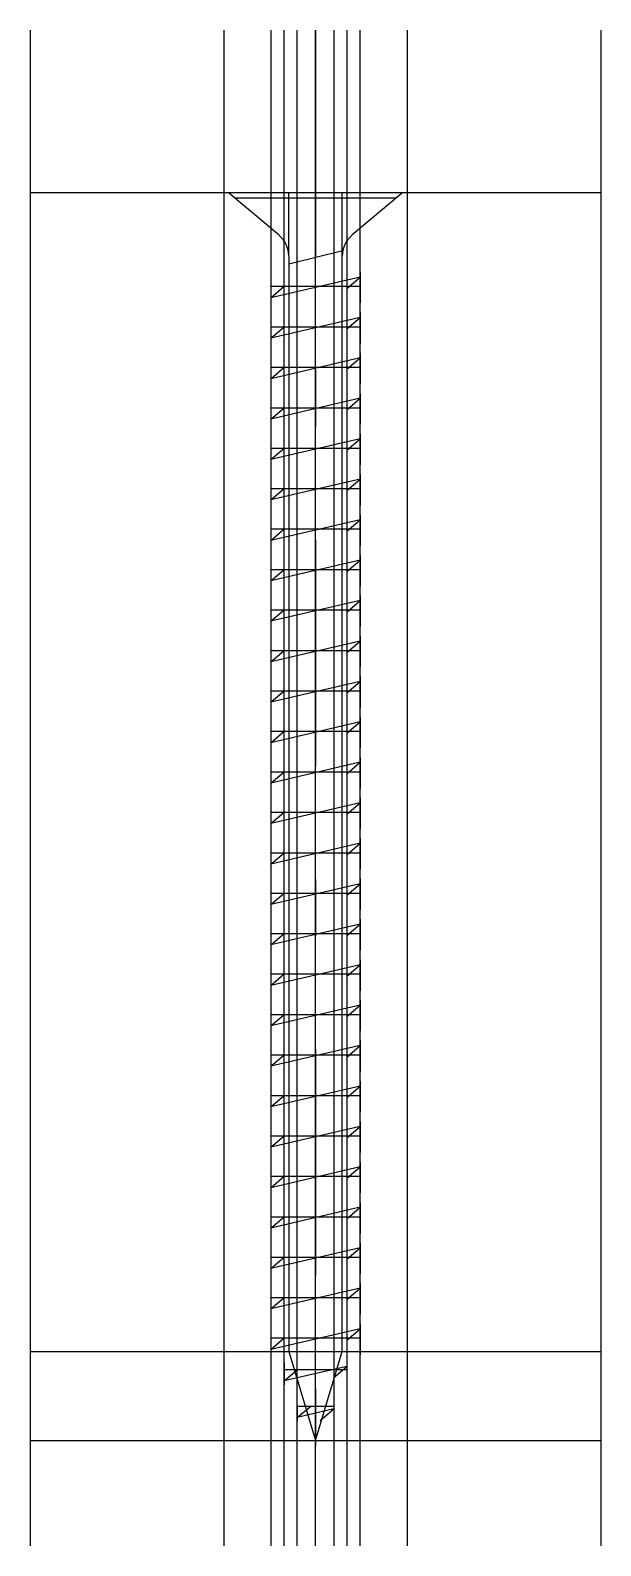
# Model space of a CAD drawing. Extents: x -16 to 16, y -75.9 to 9.1.
import ezdxf

# ---------------------------------------------------------------- set-up
doc = ezdxf.new("R2010")
doc.units = 0
doc.linetypes.add('CENTER', pattern=[28.575, 12.7, -6.35, 3.175, -6.35])
doc.layers.get('0').update_dxf_attribs({"linetype": 'CONTINUOUS'})

msp = doc.modelspace()

# ---------------------------------------------------------------- linework, layer by layer
at = {"linetype": 'CONTINUOUS'}
for p, q in [((-16, 9.1), (-16, -75.9)), ((-5.15, 9.1), (-5.15, -75.9)), ((-2.5, 9.1), (-2.5, -75.9)), ((-1.76, -75.9), (-1.76, 9.1)), ((-1.02, -75.9), (-1.02, 9.1)), ((0, -75.9), (0, 9.1)), ((1.02, 9.1), (1.02, -75.9)), ((1.76, 9.1), (1.76, -75.9)), ((2.5, -75.9), (2.5, 9.1)), ((5.15, 9.1), (5.15, -75.9)), ((16, 9.1), (16, -75.9)), ((-16, 0), (16, 0)), ((-4.9, 0), (4.9, 0)), ((-2.04, -2.4), (-4.9, 0)), ((-1.5, -3.55), (-1.5, 0)), ((1.5, -3.55), (1.5, 0)), ((4.9, 0), (2.04, -2.4)), ((-4.54, -0.3), (4.54, -0.3)), ((-1.5, -4), (1.53, -3.26)), ((-1.5, -3.55), (-1.5, -65)), ((1.5, -65), (1.5, -3.55)), ((-2.5, -4.46), (-2.5, -6.19)), ((2.5, -4.74), (-2.5, -5.9)), ((0, -6.19), (0, -4.46)), ((1.75, -5.38), (2.5, -4.74)), ((2.5, -4.46), (2.5, -6.19)), ((-2.5, -5.26), (2.5, -5.26)), ((-2.5, -5.9), (-1.75, -5.26)), ((-2.5, -6.73), (-2.5, -8.46)), ((0, -8.46), (0, -6.73)), ((2.5, -6.73), (2.5, -8.46)), ((2.5, -7), (-2.5, -8.17)), ((-2.5, -7.53), (2.5, -7.53)), ((-2.5, -8.17), (-1.75, -7.53)), ((1.75, -7.64), (2.5, -7)), ((-2.5, -9), (-2.5, -10.73)), ((2.5, -9.27), (-2.5, -10.44)), ((0, -10.73), (0, -9)), ((1.75, -9.91), (2.5, -9.27)), ((2.5, -9), (2.5, -10.73)), ((-2.5, -9.8), (2.5, -9.8)), ((-2.5, -10.44), (-1.75, -9.8)), ((-2.5, -11.27), (-2.5, -13)), ((2.5, -11.54), (-2.5, -12.71)), ((0, -13), (0, -11.27)), ((1.75, -12.18), (2.5, -11.54)), ((2.5, -11.27), (2.5, -13)), ((-2.5, -12.07), (2.5, -12.07)), ((-2.5, -12.71), (-1.75, -12.07)), ((-2.5, -13.53), (-2.5, -15.27)), ((0, -15.27), (0, -13.53)), ((2.5, -13.53), (2.5, -15.27)), ((2.5, -13.81), (-2.5, -14.98)), ((-2.5, -14.34), (2.5, -14.34)), ((-2.5, -14.98), (-1.75, -14.34)), ((1.75, -14.45), (2.5, -13.81)), ((-2.5, -15.8), (-2.5, -17.54)), ((2.5, -16.08), (-2.5, -17.24)), ((0, -17.54), (0, -15.8)), ((1.75, -16.72), (2.5, -16.08)), ((2.5, -15.8), (2.5, -17.54)), ((-2.5, -16.6), (2.5, -16.6)), ((-2.5, -17.24), (-1.75, -16.6)), ((-2.5, -18.07), (-2.5, -19.81)), ((2.5, -18.35), (-2.5, -19.51)), ((0, -19.81), (0, -18.07)), ((1.75, -18.99), (2.5, -18.35)), ((2.5, -18.07), (2.5, -19.81)), ((-2.5, -18.87), (2.5, -18.87)), ((-2.5, -19.51), (-1.75, -18.87)), ((-2.5, -20.34), (-2.5, -22.08)), ((0, -22.08), (0, -20.34)), ((2.5, -20.34), (2.5, -22.08)), ((2.5, -20.62), (-2.5, -21.78)), ((-2.5, -21.14), (2.5, -21.14)), ((-2.5, -21.78), (-1.75, -21.14)), ((1.75, -21.26), (2.5, -20.62)), ((-2.5, -22.61), (-2.5, -24.35)), ((2.5, -22.89), (-2.5, -24.05)), ((0, -24.35), (0, -22.61)), ((1.75, -23.53), (2.5, -22.89)), ((2.5, -22.61), (2.5, -24.35)), ((-2.5, -23.41), (2.5, -23.41)), ((-2.5, -24.05), (-1.75, -23.41)), ((-2.5, -24.88), (-2.5, -26.61)), ((2.5, -25.16), (-2.5, -26.32)), ((0, -26.61), (0, -24.88)), ((1.75, -25.8), (2.5, -25.16)), ((2.5, -24.88), (2.5, -26.61)), ((-2.5, -25.68), (2.5, -25.68)), ((-2.5, -26.32), (-1.75, -25.68)), ((-2.5, -27.15), (-2.5, -28.88)), ((0, -28.88), (0, -27.15)), ((2.5, -27.15), (2.5, -28.88)), ((2.5, -27.43), (-2.5, -28.59)), ((-2.5, -27.95), (2.5, -27.95)), ((-2.5, -28.59), (-1.75, -27.95)), ((1.75, -28.07), (2.5, -27.43)), ((-2.5, -29.42), (-2.5, -31.15)), ((2.5, -29.69), (-2.5, -30.86)), ((0, -31.15), (0, -29.42)), ((1.75, -30.33), (2.5, -29.69)), ((2.5, -29.42), (2.5, -31.15)), ((-2.5, -30.22), (2.5, -30.22)), ((-2.5, -30.86), (-1.75, -30.22)), ((-2.5, -31.69), (-2.5, -33.42)), ((2.5, -31.96), (-2.5, -33.13)), ((0, -33.42), (0, -31.69)), ((1.75, -32.6), (2.5, -31.96)), ((2.5, -31.69), (2.5, -33.42)), ((-2.5, -32.49), (2.5, -32.49)), ((-2.5, -33.13), (-1.75, -32.49)), ((-2.5, -33.96), (-2.5, -35.69)), ((0, -35.69), (0, -33.96)), ((2.5, -33.96), (2.5, -35.69)), ((2.5, -34.23), (-2.5, -35.4)), ((-2.5, -34.76), (2.5, -34.76)), ((-2.5, -35.4), (-1.75, -34.76)), ((1.75, -34.87), (2.5, -34.23)), ((-2.5, -36.22), (-2.5, -37.96)), ((2.5, -36.5), (-2.5, -37.67)), ((0, -37.96), (0, -36.22)), ((1.75, -37.14), (2.5, -36.5)), ((2.5, -36.22), (2.5, -37.96)), ((-2.5, -37.03), (2.5, -37.03)), ((-2.5, -37.67), (-1.75, -37.03)), ((-2.5, -38.49), (-2.5, -40.23)), ((2.5, -38.77), (-2.5, -39.93)), ((0, -40.23), (0, -38.49)), ((1.75, -39.41), (2.5, -38.77)), ((2.5, -38.49), (2.5, -40.23)), ((-2.5, -39.29), (2.5, -39.29)), ((-2.5, -39.93), (-1.75, -39.29)), ((-2.5, -40.76), (-2.5, -42.5)), ((0, -42.5), (0, -40.76)), ((2.5, -40.76), (2.5, -42.5)), ((2.5, -41.04), (-2.5, -42.2)), ((-2.5, -41.56), (2.5, -41.56)), ((-2.5, -42.2), (-1.75, -41.56)), ((1.75, -41.68), (2.5, -41.04)), ((-2.5, -43.03), (-2.5, -44.77)), ((2.5, -43.31), (-2.5, -44.47)), ((0, -44.77), (0, -43.03)), ((1.75, -43.95), (2.5, -43.31)), ((2.5, -43.03), (2.5, -44.77)), ((-2.5, -43.83), (2.5, -43.83)), ((-2.5, -44.47), (-1.75, -43.83)), ((-2.5, -45.3), (-2.5, -47.04)), ((2.5, -45.58), (-2.5, -46.74)), ((0, -47.04), (0, -45.3)), ((1.75, -46.22), (2.5, -45.58)), ((2.5, -45.3), (2.5, -47.04)), ((-2.5, -46.1), (2.5, -46.1)), ((-2.5, -46.74), (-1.75, -46.1)), ((-2.5, -47.57), (-2.5, -49.3)), ((0, -49.3), (0, -47.57)), ((2.5, -47.57), (2.5, -49.3)), ((2.5, -47.85), (-2.5, -49.01)), ((-2.5, -48.37), (2.5, -48.37)), ((-2.5, -49.01), (-1.75, -48.37)), ((1.75, -48.49), (2.5, -47.85)), ((-2.5, -49.84), (-2.5, -51.57)), ((2.5, -50.12), (-2.5, -51.28)), ((0, -51.57), (0, -49.84)), ((1.75, -50.76), (2.5, -50.12)), ((2.5, -49.84), (2.5, -51.57)), ((-2.5, -50.64), (2.5, -50.64)), ((-2.5, -51.28), (-1.75, -50.64)), ((-2.5, -52.11), (-2.5, -53.84)), ((2.5, -52.38), (-2.5, -53.55)), ((0, -53.84), (0, -52.11)), ((1.75, -53.02), (2.5, -52.38)), ((2.5, -52.11), (2.5, -53.84)), ((-2.5, -52.91), (2.5, -52.91)), ((-2.5, -53.55), (-1.75, -52.91)), ((-2.5, -54.38), (-2.5, -56.11)), ((0, -56.11), (0, -54.38)), ((2.5, -54.38), (2.5, -56.11)), ((2.5, -54.65), (-2.5, -55.82)), ((-2.5, -55.18), (2.5, -55.18)), ((-2.5, -55.82), (-1.75, -55.18)), ((1.75, -55.29), (2.5, -54.65)), ((-2.5, -56.65), (-2.5, -58.38)), ((2.5, -56.92), (-2.5, -58.09)), ((0, -58.38), (0, -56.65)), ((1.75, -57.56), (2.5, -56.92)), ((2.5, -56.65), (2.5, -58.38)), ((-2.5, -57.45), (2.5, -57.45)), ((-2.5, -58.09), (-1.75, -57.45)), ((-2.5, -58.91), (-2.5, -60.65)), ((2.5, -59.19), (-2.5, -60.36)), ((0, -60.65), (0, -58.91)), ((1.75, -59.83), (2.5, -59.19)), ((2.5, -58.91), (2.5, -60.65)), ((-2.5, -59.72), (2.5, -59.72)), ((-2.5, -60.36), (-1.75, -59.72)), ((-2.5, -61.18), (-2.5, -62.92)), ((0, -62.92), (0, -61.18)), ((2.5, -61.18), (2.5, -62.92)), ((2.5, -61.46), (-2.5, -62.62)), ((-2.5, -61.98), (2.5, -61.98)), ((-2.5, -62.62), (-1.75, -61.98)), ((1.75, -62.1), (2.5, -61.46)), ((-2.5, -63.45), (-2.5, -65.19)), ((2.5, -63.73), (-2.5, -64.89)), ((0, -65.19), (0, -63.45)), ((1.75, -64.37), (2.5, -63.73)), ((2.5, -63.45), (2.5, -65.19)), ((-2.5, -64.25), (2.5, -64.25)), ((-2.5, -64.89), (-1.75, -64.25)), ((-16, -65), (16, -65)), ((-1.5, -65), (0, -70)), ((0, -70), (1.5, -65)), ((-1.76, -65.65), (-1.76, -66.87)), ((1.76, -65.84), (-1.76, -66.66)), ((-1.76, -66.02), (1.76, -66.02)), ((-1.76, -66.66), (-1.01, -66.02)), ((0, -66.87), (0, -65.65)), ((1.01, -66.48), (1.76, -65.84)), ((1.76, -65.65), (1.76, -66.87)), ((-1.02, -68.07), (-1.02, -68.87)), ((-1.02, -68.07), (1.02, -68.07)), ((-1.02, -68.71), (-0.27, -68.07)), ((1.02, -68.23), (-1.02, -68.71)), ((0, -68.87), (0, -68.07)), ((0.27, -68.87), (1.02, -68.23)), ((1.02, -68.07), (1.02, -68.87)), ((-16, -70), (16, -70))]:
    msp.add_line(p, q, dxfattribs=at)
at = {"linetype": 'CENTER'}
msp.add_line((0, 9.1), (0, -75.9), dxfattribs=at)
at = {"linetype": 'CONTINUOUS'}
for centre, start, end in [((-3, -3.553), 0.09794, 50.20829), ((3, -3.553), 129.79171, 179.90206)]:
    msp.add_arc(centre, 1.5, start, end, dxfattribs=at)

doc.saveas('drawing.dxf')
